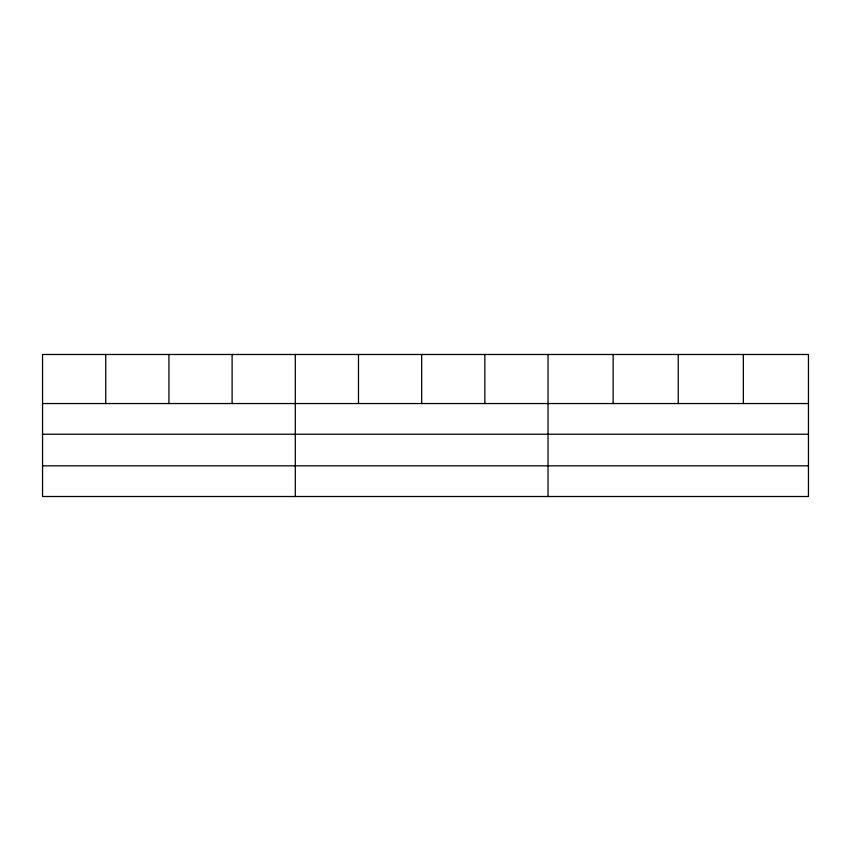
<?xml version="1.0" encoding="UTF-8"?>
<svg xmlns="http://www.w3.org/2000/svg" width="851" height="851" viewBox="0 0 851 851"><rect width="100%" height="100%" fill="white"/><g stroke="black" fill="none" stroke-linecap="round" stroke-linejoin="round"><path stroke-width="1.28" d="M808.45 434.223L808.45 354.484L42.55 354.484L42.55 496.516L808.45 496.516L808.45 434.223L42.55 434.223M42.55 403.544L808.45 403.544M42.55 465.837L808.45 465.837M743.348 354.484L743.348 403.544M678.247 354.484L678.247 403.544M613.145 354.484L613.145 403.544M548.044 354.484L548.044 496.516M484.857 354.484L484.857 403.544M421.67 354.484L421.67 403.544M358.484 354.484L358.484 403.544M295.297 354.484L295.297 496.516M232.11 354.484L232.11 403.544M168.924 354.484L168.924 403.544M105.737 354.484L105.737 403.544"/></g></svg>
